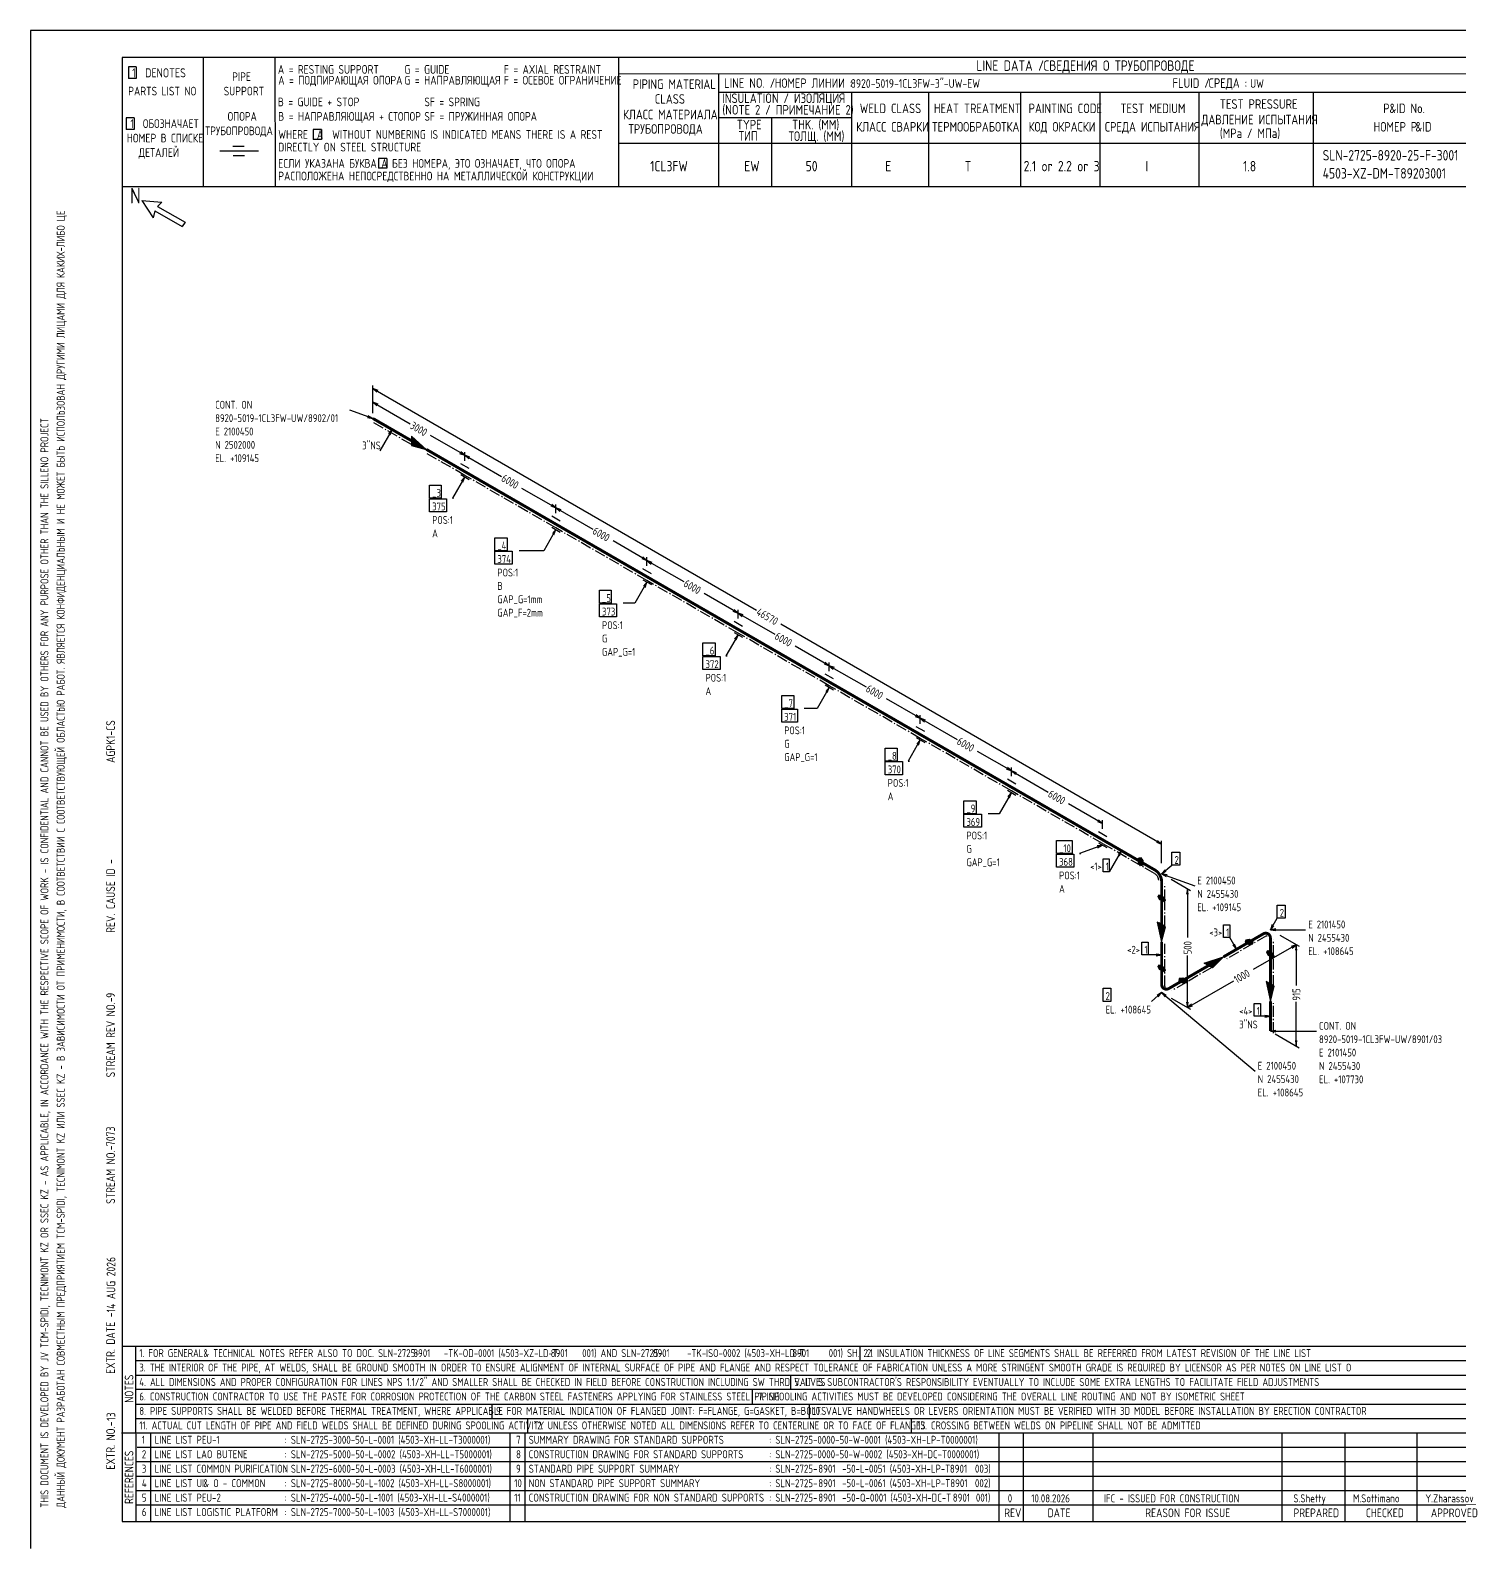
# Model space of a CAD drawing. Extents: x -1005 to 594, y -998 to 420.
# Drawn here: x 0 to 395.3, y 0 to 420 of the extents above; entities that cross this region are included whole.
import ezdxf

# ---------------------------------------------------------------- set-up
doc = ezdxf.new("R2010")
doc.units = 0
doc.linetypes.add('GT111', pattern=[4.5, 3, -0.6, 0.3, -0.6])
doc.styles.add('TTFN17', font='GOST type A')

msp = doc.modelspace()

# ---------------------------------------------------------------- linework, layer by layer
at = {"layer": 'GT_1', "flags": 128}
for points in [[(0, 420), (0, 0)], [(594, 420), (0, 420)], [(589.1, 412.5), (25.4, 412.5)], [(25.4, 412.5), (25.4, 7.5)], [(47.8, 412.5), (47.8, 376.7)], [(67.6, 412.5), (67.7, 376.7)], [(162.7, 412.5), (162.7, 376.7)], [(29.3, 409.9), (27.1, 409.9)], [(27.1, 409.9), (27.1, 406.7)], [(29.3, 409.9), (29.3, 406.7)], [(589.1, 408), (162.7, 407.9)], [(190.3, 407.8), (190.3, 376.7)], [(29.3, 406.7), (27.1, 406.7)], [(190.3, 402.9), (402.7, 402.9)], [(227.1, 402.9), (227.1, 376.7)], [(248.4, 402.9), (248.4, 376.8)], [(273.9, 402.9), (273.9, 376.7)], [(295.8, 402.9), (295.8, 376.7)], [(323.2, 402.9), (323.2, 376.7)], [(354.8, 402.9), (354.8, 376.8)], [(28.7, 395.8), (26.5, 395.8)], [(26.5, 395.8), (26.5, 392.6)], [(28.7, 395.8), (28.7, 392.6)], [(227.1, 395.8), (190.3, 395.8)], [(205, 395.8), (205, 376.7)], [(28.7, 392.6), (26.5, 392.6)], [(80.5, 392.6), (78.2, 392.6)], [(78.2, 392.6), (78.2, 389.8)], [(80.5, 392.6), (80.5, 389.8)], [(63.1, 386.6), (52.4, 386.6)], [(59.1, 387.9), (56, 387.9)], [(80.5, 389.8), (78.2, 389.8)], [(230.2, 388.7), (162.7, 388.7)], [(402.7, 388.7), (226.9, 388.7)], [(59.2, 385.3), (56.1, 385.3)], [(98.6, 384.6), (96.3, 384.6)], [(96.3, 384.6), (96.3, 381.9)], [(98.6, 384.6), (98.6, 381.9)], [(98.6, 381.9), (96.3, 381.9)], [(402.7, 376.7), (25.4, 376.7)], [(30.8, 372.9), (34, 368.1)], [(30.8, 372.9), (36.4, 372.5)], [(34.4, 370.1), (34, 368.1)], [(34.4, 370.1), (42, 365.7)], [(36.4, 372.5), (35.2, 371.3)], [(35.2, 371.3), (42.8, 366.9)], [(42.8, 366.9), (42, 365.7)], [(94.725, 314.15), (94.725, 321.8)], [(96.15, 320.375), (94.725, 320.9), (95.85, 319.925)], [(94.725, 320.9), (200.85, 259.625)], [(94.725, 314.15), (94.725, 318.05)], [(96.15, 316.625), (94.725, 317.15), (95.85, 316.175)], [(94.725, 317.15), (105.075, 311.15)], [(94.725, 312.65), (88.35, 314.975)], [(93.225, 312.875), (94.725, 312.65), (93.45, 313.4)], [(100.05, 309.575), (96.675, 303.725)], [(99.525, 308.15), (100.05, 309.575), (99.075, 308.45)], [(105.375, 306.5), (105.375, 305.15), (109.5, 304.1), (105.375, 307.7), (105.375, 305.3), (109.125, 304.325), (105.375, 307.625), (105.375, 305.525), (108.675, 304.55), (105.375, 307.4), (105.375, 305.675), (108.3, 304.85), (105.375, 307.25), (105.375, 305.825), (107.925, 305), (105.375, 307.1), (105.375, 305.975), (107.475, 305.3), (105.375, 306.95), (105.375, 306.2), (107.175, 305.45), (105.375, 306.725), (105.375, 306.35), (106.725, 305.75), (105.375, 306.575), (105.375, 306.5), (109.5, 304.1)], [(120.15, 302.45), (110.625, 307.925)], [(118.725, 302.975), (120.15, 302.45), (119.025, 303.425)], [(120.15, 300.95), (120.15, 303.35)], [(120.15, 300.95), (120.15, 303.35)], [(121.575, 301.925), (120.15, 302.45), (121.275, 301.475)], [(120.15, 302.45), (130.35, 296.6)], [(121.35, 298.775), (119.025, 300.125)], [(110.4, 294.2), (113.625, 294.2), (113.625, 290.6), (110.4, 290.6), (110.4, 294.2)], [(120.15, 296.45), (116.775, 290.6), (117, 290.6)], [(119.025, 297.125), (121.35, 295.775)], [(119.625, 295.025), (120.15, 296.45), (119.175, 295.325)], [(110.4, 290.45), (115.05, 290.45), (115.05, 286.85), (110.4, 286.85), (110.4, 290.45)], [(145.35, 287.9), (135.975, 293.3)], [(143.925, 288.425), (145.35, 287.9), (144.225, 288.875)], [(145.35, 286.4), (145.35, 288.8)], [(145.35, 286.4), (145.35, 288.8)], [(146.775, 287.375), (145.35, 287.9), (146.475, 286.925)], [(145.35, 287.9), (155.55, 282.05)], [(145.35, 281.9), (141.975, 276.05), (135.225, 276.05)], [(146.55, 284.225), (144.225, 285.575)], [(144.225, 282.575), (146.55, 281.225)], [(144.825, 280.475), (145.35, 281.9), (144.375, 280.775)], [(128.475, 279.65), (131.85, 279.65), (131.85, 276.05), (128.475, 276.05), (128.475, 279.65)], [(170.55, 273.35), (161.175, 278.75)], [(128.475, 275.9), (133.275, 275.9), (133.275, 272.3), (128.475, 272.3), (128.475, 275.9)], [(169.125, 273.875), (170.55, 273.35), (169.425, 274.325)], [(170.55, 271.85), (170.55, 274.25)], [(170.55, 271.85), (170.55, 274.25)], [(171.975, 272.825), (170.55, 273.35), (171.675, 272.375)], [(170.55, 273.35), (180.75, 267.5)], [(171.75, 269.675), (169.425, 271.025)], [(157.425, 265.1), (160.65, 265.1), (160.65, 261.5), (157.425, 261.5), (157.425, 265.1)], [(170.55, 267.35), (167.175, 261.5), (163.95, 261.5)], [(169.425, 268.025), (171.75, 266.675)], [(170.025, 265.925), (170.55, 267.35), (169.575, 266.225)], [(157.425, 261.35), (162.075, 261.35), (162.075, 257.75), (157.425, 257.75), (157.425, 261.35)], [(195.75, 258.8), (186.375, 264.2)], [(194.325, 259.325), (195.75, 258.8), (194.625, 259.775)], [(196.95, 255.125), (194.625, 256.475)], [(195.75, 257.3), (195.75, 259.7)], [(195.75, 257.3), (195.75, 259.7)], [(197.175, 258.275), (195.75, 258.8), (196.875, 257.825)], [(195.75, 258.8), (205.95, 252.95)], [(195.75, 252.8), (192.375, 246.95), (192.75, 246.95)], [(194.625, 253.475), (196.95, 252.125)], [(195.225, 251.375), (195.75, 252.8), (194.775, 251.675)], [(312.9, 194.9), (207.6, 255.725)], [(186, 250.55), (189.375, 250.55), (189.375, 246.95), (186, 246.95), (186, 250.55)], [(220.95, 244.25), (211.575, 249.65)], [(186, 246.8), (190.8, 246.8), (190.8, 243.2), (186, 243.2), (186, 246.8)], [(219.525, 244.775), (220.95, 244.25), (219.825, 245.225)], [(220.95, 242.75), (220.95, 245.15)], [(220.95, 242.75), (220.95, 245.15)], [(222.375, 243.725), (220.95, 244.25), (222.075, 243.275)], [(220.95, 244.25), (231.15, 238.4)], [(222.15, 240.575), (219.825, 241.925)], [(207.825, 236), (211.2, 236), (211.2, 232.4), (207.825, 232.4), (207.825, 236)], [(220.95, 238.25), (217.575, 232.4), (214.05, 232.4)], [(219.825, 238.925), (222.15, 237.575)], [(220.425, 236.825), (220.95, 238.25), (219.975, 237.125)], [(207.825, 232.25), (212.175, 232.25), (212.175, 228.65), (207.825, 228.65), (207.825, 232.25)], [(246.15, 229.7), (236.775, 235.1)], [(244.725, 230.225), (246.15, 229.7), (245.025, 230.675)], [(247.35, 226.025), (245.025, 227.375)], [(246.15, 228.2), (246.15, 230.6)], [(246.15, 228.2), (246.15, 230.6)], [(247.575, 229.175), (246.15, 229.7), (247.275, 228.725)], [(246.15, 229.7), (256.35, 223.85)], [(246.15, 223.7), (242.775, 217.85), (243.15, 217.85)], [(245.025, 224.375), (247.35, 223.025)], [(245.625, 222.275), (246.15, 223.7), (245.175, 222.575)], [(236.4, 221.45), (239.775, 221.45), (239.775, 217.85), (236.4, 217.85), (236.4, 221.45)], [(271.35, 215.15), (261.975, 220.55)], [(236.4, 217.7), (241.2, 217.7), (241.2, 214.1), (236.4, 214.1), (236.4, 217.7)], [(269.925, 215.675), (271.35, 215.15), (270.225, 216.125)], [(271.35, 213.65), (271.35, 216.05)], [(271.35, 213.65), (271.35, 216.05)], [(272.775, 214.625), (271.35, 215.15), (272.475, 214.175)], [(271.35, 215.15), (281.55, 209.3)], [(272.55, 211.475), (270.225, 212.825)], [(258.225, 206.9), (261.6, 206.9), (261.6, 203.3), (258.225, 203.3), (258.225, 206.9)], [(271.35, 209.15), (267.975, 203.3), (264.9, 203.3)], [(270.225, 209.825), (272.55, 208.475)], [(270.825, 207.725), (271.35, 209.15), (270.375, 208.025)], [(296.55, 200.6), (287.175, 206)], [(258.225, 203.15), (263.025, 203.15), (263.025, 199.55), (258.225, 199.55), (258.225, 203.15)], [(295.125, 201.125), (296.55, 200.6), (295.425, 201.575)], [(297.75, 196.925), (295.425, 198.275)], [(296.55, 199.1), (296.55, 201.5)], [(283.8, 195.875), (288.15, 195.875), (288.15, 192.275), (283.8, 192.275), (283.8, 195.875)], [(296.55, 194.6), (290.175, 192.275), (290.55, 192.275)], [(295.275, 193.85), (296.55, 194.6), (295.05, 194.375)], [(295.425, 195.275), (297.75, 193.925)], [(311.475, 195.425), (312.9, 194.9), (311.775, 195.875)], [(312.9, 189.65), (312.9, 195.8)], [(283.8, 192.125), (288.6, 192.125), (288.6, 188.525), (283.8, 188.525), (283.8, 192.125)], [(296.7, 190.775), (298.425, 190.775), (298.425, 187.25), (296.7, 187.25), (296.7, 190.775)], [(301.8, 193.1), (298.425, 187.25)], [(301.275, 191.675), (301.8, 193.1), (300.825, 191.975)], [(307.65, 189.05), (307.05, 188.9), (306.45, 189.725), (306.45, 191), (307.05, 191.15), (307.65, 190.325), (307.65, 189.05)], [(306.45, 191), (307.159, 191)], [(306.45, 190.8), (307.305, 190.8)], [(306.45, 190.6), (307.45, 190.6)], [(306.45, 190.4), (307.595, 190.4)], [(306.45, 190.2), (307.65, 190.2)], [(306.45, 190), (307.65, 190)], [(306.45, 189.8), (307.65, 189.8)], [(306.541, 189.6), (307.65, 189.6)], [(306.686, 189.4), (307.65, 189.4)], [(306.832, 189.2), (307.65, 189.2)], [(312.9, 186.65), (315.75, 189.05)], [(315.75, 192.65), (317.925, 192.65), (317.925, 189.05), (315.75, 189.05), (315.75, 192.65)], [(313.875, 187.775), (312.9, 186.65), (314.175, 187.4)], [(314.4, 186.425), (312.9, 186.65), (314.175, 185.9)], [(312.9, 186.65), (322.05, 183.35)], [(315.525, 185.15), (320.85, 182.075)], [(312.3, 179.6), (311.925, 180.425), (312.3, 180.875), (313.5, 180.2), (313.875, 179.375), (313.5, 178.925), (312.3, 179.6)], [(312.071, 180.6), (312.789, 180.6)], [(320.25, 181.025), (320.025, 182.525), (319.8, 181.025)], [(320.025, 182.525), (320.025, 169.1)], [(311.936, 180.4), (313.144, 180.4)], [(312.027, 180.2), (313.5, 180.2)], [(312.118, 180), (313.591, 180)], [(312.209, 179.8), (313.682, 179.8)], [(312.3, 179.6), (313.773, 179.6)], [(312.656, 179.4), (313.864, 179.4)], [(313.011, 179.2), (313.729, 179.2)], [(344.85, 178.025), (347.025, 178.025), (347.025, 174.425), (344.85, 174.425), (344.85, 178.025)], [(312.9, 172.625), (311.7, 173.3), (312.9, 167.825), (313.95, 172.025), (311.85, 173.225), (312.9, 168.275), (313.875, 172.1), (312, 173.15), (312.9, 168.8), (313.725, 172.175), (312.15, 173.075), (312.9, 169.25), (313.575, 172.25), (312.3, 172.925), (312.9, 169.7), (313.425, 172.325), (312.45, 172.85), (312.9, 170.15), (313.275, 172.4), (312.6, 172.775), (312.9, 170.6), (313.125, 172.475), (312.75, 172.7), (312.9, 171.05), (312.975, 172.55), (312.9, 172.625), (312.9, 167.825)], [(330, 172.55), (331.725, 172.55), (331.725, 169.025), (330, 169.025), (330, 172.55)], [(342.975, 171.2), (344.85, 174.425)], [(343.5, 172.625), (342.975, 171.2), (343.95, 172.325)], [(333.6, 165.8), (331.725, 169.025)], [(337.125, 168.5), (336.15, 168.35), (336, 167.825), (337.125, 167.15), (338.1, 167.3), (338.25, 167.825), (337.125, 168.5)], [(336.05, 168), (337.958, 168)], [(336.107, 168.2), (337.625, 168.2)], [(336.475, 168.4), (337.292, 168.4)], [(344.475, 171.425), (342.975, 171.2), (344.475, 170.975)], [(342.975, 171.2), (352.725, 171.2)], [(345.6, 169.7), (350.925, 166.625)], [(345.6, 169.7), (350.925, 166.625)], [(307.425, 167.75), (309.15, 167.75), (309.15, 164.225), (307.425, 164.225), (307.425, 167.75)], [(312.9, 164.225), (309.15, 164.225)], [(311.4, 164), (312.9, 164.225), (311.4, 164.45)], [(320.025, 149.675), (320.025, 164.075)], [(332.625, 166.925), (333.6, 165.8), (333.075, 167.225)], [(336.042, 167.8), (338.243, 167.8)], [(336.375, 167.6), (338.186, 167.6)], [(336.708, 167.4), (338.129, 167.4)], [(350.1, 167.075), (338.175, 160.175)], [(342.375, 164.15), (342, 164.975), (342.375, 165.425), (343.575, 164.75), (343.95, 163.925), (343.575, 163.475), (342.375, 164.15)], [(342.021, 165), (343.131, 165)], [(342.08, 164.8), (343.486, 164.8)], [(342.17, 164.6), (343.643, 164.6)], [(342.187, 165.2), (342.775, 165.2)], [(342.261, 164.4), (343.734, 164.4)], [(342.352, 164.2), (343.825, 164.2)], [(342.642, 164), (343.916, 164)], [(342.997, 163.8), (343.846, 163.8)], [(348.975, 166.1), (350.1, 167.075), (348.675, 166.55)], [(350.325, 165.575), (350.1, 167.075), (349.875, 165.575)], [(350.1, 167.075), (350.1, 155.825)], [(312.3, 160.25), (311.925, 161.075), (312.3, 161.525), (313.5, 160.85), (313.875, 160.025), (313.5, 159.575), (312.3, 160.25)], [(311.959, 161), (313.233, 161)], [(312.029, 161.2), (312.878, 161.2)], [(312.05, 160.8), (313.523, 160.8)], [(312.141, 160.6), (313.614, 160.6)], [(312.232, 160.4), (313.705, 160.4)], [(312.389, 160.2), (313.795, 160.2)], [(312.744, 160), (313.854, 160)], [(313.1, 159.8), (313.687, 159.8)], [(325.875, 161.3), (324.675, 161.975), (330, 163.7), (326.925, 160.7), (324.825, 161.9), (329.625, 163.475), (326.85, 160.775), (324.975, 161.825), (329.175, 163.25), (326.7, 160.85), (325.125, 161.75), (328.8, 162.95), (326.55, 160.925), (325.275, 161.6), (328.425, 162.8), (326.4, 161), (325.425, 161.525), (327.975, 162.5), (326.25, 161.075), (325.575, 161.45), (327.675, 162.35), (326.1, 161.15), (325.725, 161.375), (327.225, 162.05), (325.95, 161.225), (325.875, 161.3), (330, 163.7)], [(318.75, 157.85), (317.775, 157.7), (317.625, 157.175), (318.75, 156.5), (319.725, 156.65), (319.875, 157.175), (318.75, 157.85)], [(317.632, 157.2), (319.833, 157.2)], [(317.689, 157.4), (319.5, 157.4)], [(317.746, 157.6), (319.167, 157.6)], [(317.917, 157), (319.825, 157)], [(318.25, 156.8), (319.768, 156.8)], [(318.583, 156.6), (319.4, 156.6)], [(320.025, 149.675), (332.85, 157.1)], [(342.975, 156.2), (341.775, 156.875), (342.975, 151.4), (344.025, 155.6), (341.925, 156.8), (342.975, 151.85), (343.95, 155.675), (342.075, 156.725), (342.975, 152.375), (343.8, 155.75), (342.225, 156.65), (342.975, 152.825), (343.65, 155.825), (342.375, 156.5), (342.975, 153.275), (343.5, 155.9), (342.525, 156.425), (342.975, 153.725), (343.35, 155.975), (342.675, 156.35), (342.975, 154.175), (343.2, 156.05), (342.825, 156.275), (342.975, 154.625), (343.05, 156.125), (342.975, 156.2), (342.975, 151.4)], [(296.7, 155), (298.875, 155), (298.875, 151.4), (296.7, 151.4), (296.7, 155)], [(312.9, 153.8), (310.05, 151.4)], [(311.925, 152.675), (312.9, 153.8), (311.625, 153.05)], [(314.175, 153.05), (312.9, 153.8), (313.875, 152.675)], [(312.9, 153.8), (338.775, 132.125)], [(315.525, 152.3), (320.85, 149.225)], [(315.525, 152.3), (320.85, 149.225)], [(350.1, 139.025), (350.1, 151.25)], [(319.8, 151.175), (320.025, 149.675), (320.25, 151.175)], [(321.15, 150.65), (320.025, 149.675), (321.45, 150.2)], [(338.475, 150.8), (340.2, 150.8), (340.2, 147.275), (338.475, 147.275), (338.475, 150.8)], [(342.975, 147.275), (339.225, 147.275)], [(341.475, 147.05), (342.975, 147.275), (341.475, 147.5)], [(344.475, 143.375), (342.975, 143.15), (344.475, 142.925)], [(342.975, 143.15), (355.725, 143.15)], [(344.25, 142.4), (350.925, 138.575)], [(349.875, 140.525), (350.1, 139.025), (350.325, 140.525)], [(25.3, 56), (402.7, 56)], [(29.1, 56), (29.2, 7.5)], [(229.4, 56), (229.4, 52)], [(29.1, 52), (402.7, 52)], [(29.1, 48), (402.7, 48)], [(210.2, 48), (210.2, 44)], [(402.7, 44), (29.1, 44)], [(199.6, 44), (199.6, 40)], [(29.2, 40), (402.7, 40)], [(127.6, 40), (127.6, 36)], [(215.4, 40), (215.4, 36)], [(29.1, 36), (402.7, 36)], [(137.5, 36), (137.5, 32)], [(243.6, 36), (243.6, 32)], [(25.2, 32), (402.7, 32)], [(33.2, 32), (33.2, 7.6)], [(132.6, 32), (132.6, 7.6)], [(136.8, 32), (136.8, 7.6)], [(267.9, 32), (267.9, 7.5)], [(274.6, 32), (274.6, 7.5)], [(293.9, 32), (293.9, 7.5)], [(346.1, 32), (346.1, 7.5)], [(363.6, 32), (363.6, 7.5)], [(383.5, 32), (383.5, 7.5)], [(402.7, 28), (29.5, 28)], [(402.7, 24), (29.1, 24)], [(402.7, 20), (29.1, 20)], [(402.7, 16), (29.1, 16)], [(402.7, 12), (29.2, 12)], [(25.4, 7.5), (589.1, 7.5)], [(0, 0), (0, 0)]]:
    msp.add_lwpolyline(points, dxfattribs=at)
at = {"layer": 'GT_1', "const_width": 0.8, "flags": 128}
for points in [[(94.725, 312.65), (105.375, 306.5)], [(109.5, 304.1), (120.15, 297.95)], [(120.15, 297.95), (145.35, 283.4)], [(145.35, 283.4), (170.55, 268.85)], [(170.55, 268.85), (195.75, 254.3)], [(195.75, 254.3), (220.95, 239.75)], [(220.95, 239.75), (246.15, 225.2)], [(246.15, 225.2), (271.35, 210.65)], [(271.35, 210.65), (296.55, 196.1)], [(296.55, 196.1), (307.05, 190.025)], [(307.05, 190.025), (310.95, 187.775)], [(312.9, 184.4), (312.9, 179.9)], [(312.9, 179.9), (312.9, 172.625)], [(312.9, 167.825), (312.9, 160.55)], [(330, 163.7), (337.125, 167.825)], [(337.125, 167.825), (341.025, 170.075)], [(342.975, 168.95), (342.975, 164.45)], [(342.975, 164.45), (342.975, 156.2)], [(312.9, 160.55), (312.9, 156.05)], [(318.75, 157.175), (325.875, 161.3)], [(314.85, 154.925), (318.75, 157.175)], [(342.975, 151.4), (342.975, 143.15)]]:
    msp.add_lwpolyline(points, dxfattribs=at)
at = {"layer": 'GT_1', "linetype": 'GT111', "flags": 128}
for points in [[(105.375, 305.45), (94.725, 311.6)], [(120.15, 296.9), (109.5, 303.05)], [(145.35, 282.35), (120.15, 296.9)], [(170.55, 267.8), (145.35, 282.35)], [(195.75, 253.25), (170.55, 267.8)], [(220.95, 238.7), (195.75, 253.25)], [(246.15, 224.15), (220.95, 238.7)], [(271.35, 209.6), (246.15, 224.15)], [(296.55, 195.05), (271.35, 209.6)], [(307.05, 188.975), (296.55, 195.05)], [(310.95, 186.725), (307.05, 188.975)], [(313.8, 179.375), (313.8, 183.875)], [(313.8, 172.1), (313.8, 179.375)], [(341.925, 169.55), (338.025, 167.3)], [(341.934, 169.55), (342.022, 169.55), (342.066, 169.475)], [(343.875, 163.925), (343.875, 168.425)], [(313.8, 160.025), (313.8, 167.3)], [(338.025, 167.3), (330.9, 163.175)], [(343.875, 155.675), (343.875, 163.925)], [(313.8, 155.525), (313.8, 160.025)], [(326.775, 160.775), (319.65, 156.65)], [(313.809, 155.525), (313.853, 155.449), (313.941, 155.45)], [(319.65, 156.65), (315.75, 154.4)], [(343.875, 142.625), (343.875, 150.875)]]:
    msp.add_lwpolyline(points, dxfattribs=at)
at = {"layer": 'GT_1', "const_width": 0.8, "flags": 128}
for points in [[(310.95, 187.775, -0.267786), (312.9, 184.4)], [(341.025, 170.075, -0.577127), (342.975, 168.95)], [(312.9, 156.05, 0.577571), (314.85, 154.925)]]:
    msp.add_lwpolyline(points, format="xyb", dxfattribs=at)
at = {"layer": 'GT_1', "linetype": 'GT111', "flags": 128}
msp.add_lwpolyline([(310.95, 186.725, -0.267635), (311.991, 184.925)], format="xyb", dxfattribs=at)

# ---------------------------------------------------------------- texts
at = {"layer": 'GT_1', "style": 'TTFN17'}
for s, height, p in [('LINE DATA /', 2.8875, (261.633, 408.8)), ('СВЕДЕНИЯ О ТРУБОПРОВОДЕ', 2.8875, (280.233, 408.8)), (' 1  DENOTES', 2.5025, (26.875, 407)), (' PIPE', 2.4062, (54.561, 406)), ('A = RESTING SUPPORT', 2.40625, (68.461, 408)), ('A = ПОДПИРАЮЩАЯ ОПОРА', 2.40625, (68.561, 405)), ('G = GUIDE', 2.4062, (103.461, 408)), ('G = НАПРАВЛЯЮЩАЯ', 2.40625, (103.461, 405)), ('F = AXIAL RESTRAINT', 2.40625, (130.961, 408)), ('F = ОСЕВОЕ ОГРАНИЧЕНИЕ', 2.40625, (130.961, 405)), ('PARTS LIST NO', 2.40625, (27.061, 402)), ('SUPPORT', 2.4062, (53.461, 402)), ('PIPING MATERIAL', 2.64687, (166.597, 403.8)), ('LINE NO. /', 2.6469, (191.897, 404.1)), ('НОМЕР ЛИНИИ :', 2.59875, (205.89, 404.1)), ('8920-5019-1CL3FW-3"-UW-EW', 2.40625, (226.861, 404.1)), ('FLUID /', 2.6469, (315.897, 404.1)), ('СРЕДА :', 2.6469, (325.897, 404.1)), ('UW', 2.4062, (337.361, 404.1)), ('B = GUIDE + STOP', 2.40625, (68.461, 399)), ('SF = SPRING', 2.40625, (108.961, 399)), ('CLASS', 2.6469, (172.697, 399.7)), ('(NOTE 2 / ПРИМЕЧАНИЕ 2)', 2.64687, (191.397, 396.7)), ('INSULATION / ИЗОЛЯЦИЯ', 2.64687, (191.397, 399.9)), ('WELD CLASS', 2.6469, (229.397, 397.1)), ('HEAT TREATMENT', 2.64687, (249.897, 397.1)), ('PAINTING CODE', 2.64687, (276.097, 397.1)), ('TEST MEDIUM', 2.64687, (301.497, 397.1)), ('TEST PRESSURE', 2.64687, (328.997, 398.3)), ('P', 2.647, (374.197, 397.1)), ('&ID No.', 2.6469, (375.908, 397.1)), (' 1  ОБОЗНАЧАЕТ', 2.40625, (26.461, 393)), ('ОПОРА', 2.4062, (54.561, 395)), ('B = НАПРАВЛЯЮЩАЯ + СТОПОР', 2.40625, (68.561, 395)), ('SF = ПРУЖИННАЯ ОПОРА', 2.40625, (108.961, 395)), ('КЛАСС МАТЕРИАЛА', 2.64687, (163.897, 395.4)), ('TYPE', 2.6469, (195.397, 392.6)), ('THK. (MM)', 2.6469, (210.697, 392.6)), ('ДАВЛЕНИЕ ИСПЫТАНИЯ', 2.64687, (323.897, 394)), ('НОМЕР В СПИСКЕ', 2.40625, (26.661, 389)), ('ТРУБОПРОВОДА', 2.40625, (48.361, 391)), ('WHERE  A  WITHOUT NUMBERING IS INDICATED MEANS THERE IS A REST', 2.40625, (68.561, 390)), ('ТРУБОПРОВОДА', 2.64687, (165.397, 391.4)), ('ТИП', 2.6469, (195.897, 389.5)), ('ТОЛЩ. (ММ)', 2.6469, (209.697, 389.4)), ('КЛАСС СВАРКИ', 2.64687, (228.397, 392)), ('ТЕРМООБРАБОТКА', 2.64687, (249.397, 392)), ('КОД ОКРАСКИ', 2.64687, (276.097, 392)), ('СРЕДА ИСПЫТАНИЯ', 2.64687, (297.197, 392)), ('(MPa / МПа)', 2.64687, (328.997, 390.2)), ('НОМЕР P', 2.6469, (371.497, 392)), ('&ID', 2.6469, (383.097, 392)), ('ДЕТАЛЕЙ', 2.4062, (29.961, 385)), ('DIRECTLY ON STEEL STRUCTURE', 2.40625, (68.561, 386.5)), ('SLN-2725-8920-25-F-3001', 2.8875, (357.433, 384)), ('ЕСЛИ УКАЗАНА БУКВА A БЕЗ НОМЕРА, ЭТО ОЗНАЧАЕТ, ЧТО ОПОРА', 2.40625, (68.561, 382)), ('1CL3FW', 2.8875, (171.433, 381)), ('EW', 2.8875, (197.433, 381)), ('50', 2.8875, (214.433, 381)), ('E', 2.888, (236.433, 381)), ('T', 2.888, (258.433, 381)), ('2.1 or 2.2 or 3', 2.8875, (274.733, 381)), ('I', 2.888, (308.433, 381)), ('1.8', 2.8875, (335.433, 381)), ('РАСПОЛОЖЕНА НЕПОСРЕДСТВЕННО НА МЕТАЛЛИЧЕСКОЙ КОНСТРУКЦИИ', 2.40625, (68.561, 378.5)), ('4503-XZ-DM-T89203001', 2.8875, (357.433, 379)), ('N', 4.331, (27.55, 372.1)), ('CONT. ON', 2.1656, (51.11, 315.35)), ('8920-5019-1CL3FW-UW/8902/01', 2.16562, (51.11, 311.653)), ('E 2100450', 2.1656, (51.11, 307.955)), ('3"NS', 2.1656, (91.802, 304.1)), ('N 2502000', 2.1656, (51.11, 304.258)), ('EL. +109145', 2.16562, (51.11, 300.56)), ('_3', 2.1656, (111.133, 290.975)), ('375', 2.1656, (111.133, 287.225)), ('POS:1', 2.1656, (111.133, 283.475)), ('A', 2.166, (111.133, 279.778)), ('_4', 2.1656, (129.166, 276.425)), ('374', 2.1656, (129.166, 272.675)), ('POS:1', 2.1656, (129.166, 268.925)), ('B', 2.166, (129.166, 265.228)), ('GAP_G=1mm', 2.1656, (129.166, 261.53)), ('_5', 2.1656, (158.1, 261.875)), ('GAP_F=2mm', 2.1656, (129.166, 257.833)), ('373', 2.1656, (158.1, 258.125)), ('POS:1', 2.1656, (158.1, 254.375)), ('G', 2.166, (158.1, 250.678)), ('GAP_G=1', 2.1656, (158.1, 246.98)), ('_6', 2.1656, (186.733, 247.325)), ('372', 2.1656, (186.733, 243.575)), ('POS:1', 2.1656, (186.733, 239.825)), ('A', 2.166, (186.733, 236.128)), ('_7', 2.1656, (208.5, 232.775)), ('371', 2.1656, (208.5, 229.025)), ('POS:1', 2.1656, (208.5, 225.275)), ('G', 2.166, (208.5, 221.578)), ('GAP_G=1', 2.1656, (208.5, 217.88)), ('_8', 2.1656, (237.133, 218.225)), ('370', 2.1656, (237.133, 214.475)), ('POS:1', 2.1656, (237.133, 210.725)), ('A', 2.166, (237.133, 207.028)), ('_9', 2.1656, (258.9, 203.675)), ('369', 2.1656, (258.9, 199.925)), ('POS:1', 2.1656, (258.9, 196.175)), ('G', 2.166, (258.9, 192.478)), ('_10', 2.1656, (284.533, 192.65)), ('GAP_G=1', 2.1656, (258.9, 188.78)), ('368', 2.1656, (284.533, 188.9)), ('<1>', 2.1656, (293.083, 187.625)), ('1', 2.166, (297.441, 187.625)), ('2', 2.166, (316.45, 189.425)), ('POS:1', 2.1656, (284.533, 185.15)), ('E 2100450', 2.1656, (322.75, 183.725)), ('A', 2.166, (284.533, 181.453)), ('N 2455430', 2.1656, (322.75, 180.028)), ('EL. +109145', 2.16562, (322.75, 176.33)), ('2', 2.166, (345.55, 174.8)), ('E 2101450', 2.1656, (353.425, 171.575)), ('<3>', 2.1656, (326.071, 169.4)), ('1', 2.166, (330.741, 169.4)), ('N 2455430', 2.1656, (353.425, 167.878)), ('<2>', 2.1656, (303.342, 164.6)), ('1', 2.166, (308.166, 164.6)), ('EL. +108645', 2.16562, (353.425, 164.18)), ('2', 2.166, (297.397, 151.775)), ('EL. +108645', 2.16562, (297.397, 148.025)), ('<4>', 2.1656, (334.35, 147.65)), ('1', 2.166, (339.175, 147.65)), ('3"NS', 2.1656, (334.35, 143.9)), ('CONT. ON', 2.1656, (356.425, 143.525)), ('8920-5019-1CL3FW-UW/8901/03', 2.16562, (356.425, 139.828)), ('E 2100450', 2.1656, (339.475, 132.5)), ('E 2101450', 2.1656, (356.425, 136.13)), ('N 2455430', 2.1656, (356.425, 132.433)), ('N 2455430', 2.1656, (339.475, 128.803)), ('EL. +107730', 2.16562, (356.425, 128.735)), ('EL. +108645', 2.16562, (339.475, 125.105)), ('1. FOR GENERAL', 2.18487, (30.128, 53)), ('& TECHNICAL NOTES REFER ALSO TO DOC. SLN-2725-      -TK-OD-0001 (4503-XZ-LD-T      001) AND SLN-2725-      -TK-ISO-0002 (4503-XH-LD-T      001) SH. 2.1', 2.18487, (47.868, 53)), ('8901', 2.1849, (105.928, 53)), ('8901', 2.1849, (143.928, 53)), ('8901', 2.1849, (172.128, 53)), ('8901', 2.1849, (210.728, 53)), ('2. INSULATION THICKNESS OF LINE SEGMENTS SHALL BE REFERRED FROM LATEST REVISION OF THE LINE LIST', 2.18487, (231.328, 53)), ('3. THE INTERIOR OF THE PIPE, AT WELDS, SHALL BE GROUND SMOOTH IN ORDER TO ENSURE ALIGNMENT OF INTERNAL SURFACE OF PIPE AND FLANGE AND RESPECT TOLERANCE OF FABRICATION UNLESS A MORE STRINGENT SMOOTH GRADE IS REQUIRED BY LICENSOR AS PER NOTES ON LINE LIST O', 2.18487, (30.128, 49)), ('4. ALL DIMENSIONS AND PROPER CONFIGURATION FOR LINES NPS 1.1/2" AND SMALLER SHALL BE CHECKED IN FIELD BEFORE CONSTRUCTION INCLUDING SW THRD VALVES', 2.18487, (30.128, 45)), ("5. IT IS SUBCONTRACTOR'S RESPONSIBILITY EVENTUALLY TO INCLUDE SOME EXTRA LENGTHS TO FACILITATE FIELD ADJUSTMENTS", 2.18487, (211.328, 45)), ('6. CONSTRUCTION CONTRACTOR TO USE THE PASTE FOR CORROSION PROTECTION OF THE CARBON STEEL FASTENERS APPLYING FOR STAINLESS STEEL PIPING', 2.18487, (30.128, 41)), ('7. SPOOLING ACTIVITIES MUST BE DEVELOPED CONSIDERING THE OVERALL LINE ROUTING AND NOT BY ISOMETRIC SHEET', 2.18487, (201.328, 41)), ('8. PIPE SUPPORTS SHALL BE WELDED BEFORE THERMAL TREATMENT, WHERE APPLICABLE', 2.18487, (30.128, 37)), ('9. FOR MATERIAL INDICATION OF FLANGED JOINT: F=FLANGE, G=GASKET, B=BOLTS', 2.18487, (128.828, 37)), ('10. VALVE HANDWHEELS OR LEVERS ORIENTATION MUST BE VERIFIED WITH 3D MODEL BEFORE INSTALLATION BY ERECTION CONTRACTOR', 2.18487, (216.328, 37)), ('11. ACTUAL CUT LENGTH OF PIPE AND FIELD WELDS SHALL BE DEFINED DURING SPOOLING ACTIVITY', 2.18487, (30.128, 33)), ('12. UNLESS OTHERWISE NOTED ALL DIMENSIONS REFER TO CENTERLINE OR TO FACE OF FLANGES', 2.18487, (139.328, 33)), ('13. CROSSING BETWEEN WELDS ON PIPELINE SHALL NOT BE ADMITTED', 2.18487, (245.328, 33)), ('1', 2.214, (30.832, 29)), ('LINE LIST PEU-1', 2.21375, (34.332, 29)), (': SLN-2725-3000-50-L-0001 (4503-XH-LL-T3000001)', 2.21375, (70.332, 29)), ('7', 2.214, (134.332, 29)), ('SUMMARY DRAWING FOR STANDARD SUPPORTS', 2.21375, (137.832, 29)), (': SLN-2725-0000-50-W-0001 (4503-XH-LP-T0000001)', 2.21375, (204.332, 29)), ('2', 2.214, (30.832, 25)), ('LINE LIST LAO BUTENE', 2.21375, (34.332, 25)), (': SLN-2725-5000-50-L-0002 (4503-XH-LL-T5000001)', 2.21375, (70.332, 25)), ('8', 2.214, (134.332, 25)), ('CONSTRUCTION DRAWING FOR STANDARD SUPPORTS', 2.21375, (137.832, 25)), (': SLN-2725-0000-50-W-0002 (4503-XH-DC-T0000001)', 2.21375, (204.332, 25)), ('3', 2.214, (30.832, 21)), ('LINE LIST COMMON PURIFICATION', 2.21375, (34.332, 21)), (': SLN-2725-6000-50-L-0003 (4503-XH-LL-T6000001)', 2.21375, (70.332, 21)), ('9', 2.214, (134.332, 21)), ('STANDARD PIPE SUPPORT SUMMARY', 2.21375, (137.832, 21)), (': SLN-2725-      -50-L-0051 (4503-XH-LP-T      003)', 2.21375, (204.332, 21)), ('8901', 2.2138, (217.932, 21)), ('8901', 2.2138, (254.332, 21)), ('4', 2.214, (30.832, 17)), ('LINE LIST UI', 2.21375, (34.332, 17)), ('& O - COMMON', 2.21375, (47.849, 17)), (': SLN-2725-8000-50-L-1002 (4503-XH-LL-S8000001)', 2.21375, (70.332, 17)), ('10', 2.2138, (133.832, 17)), ('NON STANDARD PIPE SUPPORT SUMMARY', 2.21375, (137.832, 17)), (': SLN-2725-      -50-L-0061 (4503-XH-LP-T      002)', 2.21375, (204.332, 17)), ('8901', 2.2138, (217.932, 17)), ('8901', 2.2138, (254.432, 17)), ('5', 2.214, (30.832, 13)), ('LINE LIST PEU-2', 2.21375, (34.332, 13)), (': SLN-2725-4000-50-L-1001 (4503-XH-LL-S4000001)', 2.21375, (70.332, 13)), ('11', 2.2138, (133.832, 13)), ('CONSTRUCTION DRAWING FOR NON STANDARD SUPPORTS', 2.21375, (137.832, 13)), (': SLN-2725-      -50-Q-0001 (4503-XH-DC-T      001)', 2.21375, (204.332, 13)), ('8901', 2.2138, (217.932, 13)), ('8901', 2.2138, (255.132, 13)), ('0', 2.214, (270.332, 12.8)), ('10.08.2026', 2.2138, (276.832, 12.8)), ('IFC - ISSUED FOR CONSTRUCTION', 2.21375, (296.932, 12.8)), ('S.Shetty', 2.2138, (349.332, 12.8)), ('M.Sottimano', 2.21375, (365.832, 12.8)), ('Y.Zharassov', 2.21375, (385.832, 12.8)), ('6', 2.214, (30.832, 9)), ('LINE LIST LOGISTIC PLATFORM', 2.21375, (34.332, 9)), (': SLN-2725-7000-50-L-1003 (4503-XH-LL-S7000001)', 2.21375, (70.332, 9)), ('REV', 2.4062, (269.361, 8.7)), ('DATE', 2.4062, (281.361, 8.7)), ('REASON FOR ISSUE', 2.40625, (308.361, 8.7)), ('PREPARED', 2.4062, (349.361, 8.7)), ('CHECKED', 2.4062, (369.361, 8.7)), ('APPROVED', 2.4062, (387.361, 8.7))]:
    msp.add_text(s, height=height, dxfattribs=at).set_placement(p)
for s, height, rotation, p in [('ДАННЫЙ ДОКУМЕНТ РАЗРАБОТАН СОВМЕСТНЫМ ПРЕДПРИЯТИЕМ TCM-SPIDI, TECNIMONT KZ ИЛИ SSEC KZ - В ЗАВИСИМОСТИ ОТ ПРИМЕНИМОСТИ, В СООТВЕТСТВИИ С СООТВЕТСТВУЮЩЕЙ ОБЛАСТЬЮ РАБОТ. ЯВЛЯЕТСЯ КОНФИДЕНЦИАЛЬНЫМ И НЕ МОЖЕТ БЫТЬ ИСПОЛЬЗОВАН ДРУГИМИ ЛИЦАМИ ДЛЯ КАКИХ-ЛИБО ЦЕ', 2.21375, 90, (9.5, 11.332)), ('THIS DOCUMENT IS DEVELOPED BY JV TCM-SPIDI, TECNIMONT KZ OR SSEC KZ - AS APPLICABLE, IN ACCORDANCE WITH THE RESPECTIVE SCOPE OF WORK - IS CONFIDENTIAL AND CANNOT BE USED BY OTHERS FOR ANY PURPOSE OTHER THAN THE SILLENO PROJECT', 2.21375, 90, (5, 11.332)), ('3000', 2.1656, -30, (104.798, 310.025)), ('6000', 2.1656, -30, (130.044, 295.438)), ('6000', 2.1656, -30, (155.244, 280.888)), ('6000', 2.1656, -30, (180.444, 266.338)), ('46570', 2.1656, -30, (200.567, 258.475)), ('6000', 2.1656, -30, (205.644, 251.788)), ('6000', 2.1656, -30, (230.844, 237.238)), ('AGPK1-CS', 2.4062, 90, (23.4, 217.361)), ('6000', 2.1656, -30, (256.044, 222.688)), ('6000', 2.1656, -30, (281.244, 208.138)), ('REV. CAUSE ID -', 2.40625, 90, (23.4, 170.361)), ('500', 2.1656, 90, (321.17, 164.402)), ('1000', 2.1656, 30, (333.703, 156.28)), ('STREAM REV NO.-', 2.40625, 90, (23.4, 130.361)), ('9', 2.406, 90, (23.4, 152.361)), ('915', 2.1656, 90, (351.245, 151.585)), ('7073', 2.4062, 90, (23.4, 111.361)), ('STREAM NO.-', 2.40625, 90, (23.4, 95.361)), ('14 AUG 2026', 2.40625, 90, (23.5, 65.361)), ('EXTR. DATE -', 2.40625, 90, (23.4, 48.361)), ('NOTES', 2.4062, 90, (28.5, 40.361)), ('EXTR. NO.-', 2.4062, 90, (23.4, 21.861)), ('13', 2.4062, 90, (23.5, 35.361)), ('REFERENCES', 2.4062, 90, (28.5, 12.361))]:
    msp.add_text(s, height=height, rotation=rotation, dxfattribs=at).set_placement(p)

doc.saveas('drawing.dxf')
